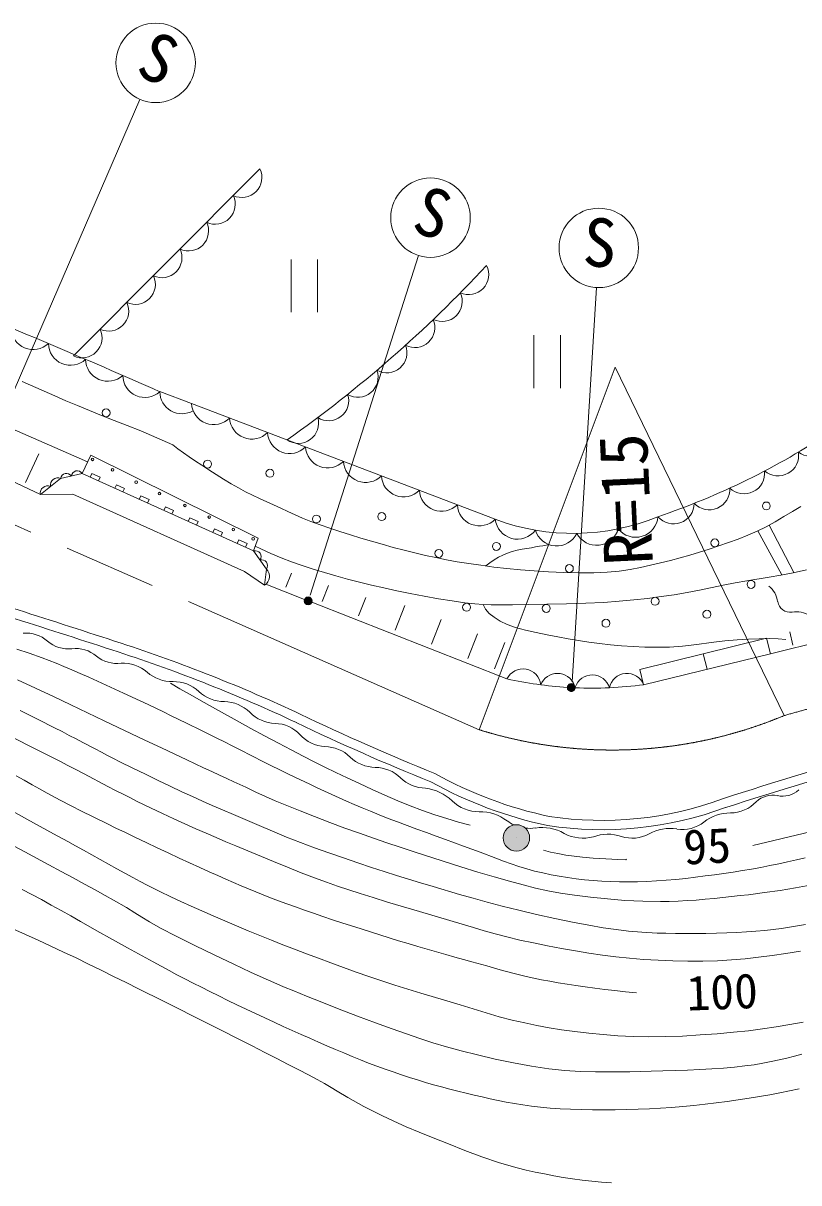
# Model space of a CAD drawing. Units: millimetres, scale not verified. Extents: x 40000 to 680000, y 20000 to 380000.
# Drawn here: x 395595 to 424875, y 268468 to 312260 of the extents above; entities that cross this region are included whole.
import ezdxf
from ezdxf.enums import TextEntityAlignment as Align

# ---------------------------------------------------------------- set-up
doc = ezdxf.new("R2010")
doc.units = ezdxf.units.MM
doc.header["$LTSCALE"] = 1000
doc.linetypes.add('CHAIN', pattern=[18.5, 12, -1.5, 3.5, -1.5])
for name, color, linetype, lineweight in [('M-BGD', 7, 'Continuous', 13), ('M-BGD-EXST', 7, 'Continuous', 13), ('M-BMK', 2, 'CHAIN', 13), ('M-STR-HTXT', 7, 'Continuous', 13)]:
    doc.layers.add(name, color=color, linetype=linetype, lineweight=lineweight)
doc.styles.add('ＭＳ ゴシック', font='')
doc.styles.get('ＭＳ ゴシック').set_extended_font_data('MS Gothic')

msp = doc.modelspace()

# ---------------------------------------------------------------- hatches: boundary and pattern name
at = {"layer": 'M-BGD'}
for points in [[(406502, 290444, 0.99999), (406202, 290444, 1)], [(416437, 287169, 0.41422), (416287, 287319, 0.41422), (416137, 287169, 0.41422), (416287, 287019, 0.41422)]]:
    msp.add_hatch(color=256, dxfattribs=at).paths.add_polyline_path(points)
at = {"layer": 'M-BGD-EXST'}
msp.add_hatch(color=256, dxfattribs=at).paths.add_polyline_path([(414714, 281491, 0.41421), (414214, 281991, 0.41421), (413714, 281491, 1)])

# ---------------------------------------------------------------- linework, layer by layer
at = {"layer": 'M-BGD'}
for p, q in [((397494, 299692), (404533, 306759)), ((400752, 298345), (401950, 297896)), ((401950, 297896), (413418, 293527)), ((400035, 296866), (401247, 296334)), ((395680, 294917), (396185, 296001)), ((397817, 295251), (398143, 295942)), ((398143, 295942), (404464, 292816)), ((394128, 295458), (396246, 294460)), ((397006, 295062), (397817, 295251)), ((404292, 292330), (397817, 295251)), ((398187, 295249), (398125, 295112)), ((398187, 295249), (398495, 295110)), ((396247, 294460), (397006, 295062)), ((398433, 294973), (398495, 295110)), ((399112, 294831), (399050, 294695)), ((399112, 294831), (399420, 294692)), ((397467, 294476), (396247, 294460)), ((397467, 294476), (403943, 291556)), ((399358, 294556), (399420, 294692)), ((400037, 294414), (399975, 294277)), ((400037, 294414), (400345, 294275)), ((400284, 294138), (400345, 294275)), ((400962, 293997), (400900, 293860)), ((400962, 293997), (401270, 293858)), ((401209, 293721), (401270, 293858)), ((401887, 293580), (401825, 293443)), ((401887, 293580), (402195, 293441)), ((402134, 293304), (402195, 293441)), ((402812, 293163), (402750, 293026)), ((402812, 293163), (403120, 293023)), ((403059, 292887), (403120, 293023)), ((423332, 293093), (424235, 291426)), ((423758, 293309), (424685, 291514)), ((403737, 292745), (403676, 292609)), ((403737, 292745), (404046, 292606)), ((403984, 292470), (404046, 292606)), ((404464, 292816), (404292, 292330)), ((404292, 292330), (404775, 291645)), ((404708, 291037), (403943, 291556)), ((404775, 291645), (404708, 291037)), ((405508, 290958), (405718, 291493)), ((404756, 291071), (406212, 290499)), ((406884, 290420), (407119, 291022)), ((406491, 290390), (413858, 287495)), ((408259, 289881), (408531, 290575)), ((409634, 289343), (409999, 290274)), ((411010, 288804), (411374, 289736)), ((423803, 288447), (428407, 289590)), ((412385, 288266), (412750, 289197)), ((423660, 289030), (418873, 287857)), ((423803, 288447), (423660, 289030)), ((424531, 289271), (424651, 288767)), ((413772, 288867), (413383, 287875)), ((423803, 288447), (419016, 287275)), ((421410, 287861), (421267, 288444)), ((419016, 287275), (418873, 287857)), ((423143, 281206), (425304, 281716))]:
    msp.add_line(p, q, dxfattribs=at)
for points in [[(395559, 298727), (396389, 298359), (396793, 298182), (397206, 298004), (397639, 297821), (398092, 297635), (398555, 297447), (399032, 297256), (399525, 297063), (400035, 296866)], [(394449, 297250), (397711, 295835), (398028, 295698)], [(401247, 296334), (401438, 296190), (401645, 296040), (401865, 295884), (402097, 295725), (402340, 295563), (402598, 295394), (402874, 295216), (403158, 295038), (403442, 294866), (403720, 294708), (403988, 294566), (404252, 294435), (404514, 294312), (405049, 294068), (405319, 293942), (405585, 293817), (405857, 293692), (406145, 293567), (406458, 293443), (406802, 293316), (407170, 293189), (407554, 293063), (407947, 292938), (408341, 292817), (408740, 292698), (409147, 292581), (409559, 292466), (409972, 292358), (410382, 292257), (410783, 292164), (411176, 292078), (411572, 291999), (411982, 291924), (412416, 291854), (412877, 291787), (413357, 291722), (413854, 291664), (414363, 291613), (414882, 291574), (415427, 291543), (416000, 291518), (416577, 291504), (417133, 291504), (417642, 291524), (418095, 291565), (418509, 291627), (418898, 291703), (419275, 291788), (419654, 291876), (420033, 291967), (420401, 292066), (420764, 292171), (421125, 292283), (421487, 292400), (421853, 292522), (422221, 292647), (422586, 292780), (422946, 292922), (423298, 293076), (423642, 293246), (423981, 293431), (424314, 293625), (424637, 293820), (424951, 294010)], [(413062, 291762), (413213, 291885), (413371, 291995), (413535, 292091), (413704, 292176), (413875, 292250), (414054, 292310), (414242, 292356), (414431, 292391), (414613, 292422), (414780, 292452), (414935, 292481), (415081, 292506), (415217, 292528), (415341, 292548), (415453, 292567)], [(404357, 292514), (404571, 292408), (404945, 292232), (405328, 292069), (405722, 291920), (406127, 291779), (406542, 291644), (406966, 291515), (407398, 291390), (407839, 291268), (408288, 291152), (408746, 291040), (409215, 290933), (409695, 290829), (410203, 290726), (410738, 290622), (411276, 290525), (411791, 290441), (412261, 290376), (412645, 290335), (412962, 290311), (413267, 290301), (413618, 290300), (414072, 290301), (414666, 290305), (415363, 290314), (416106, 290330), (416837, 290354), (417500, 290387), (418089, 290430), (418642, 290481), (419168, 290540), (419675, 290607), (420174, 290678), (420659, 290760), (421125, 290851), (422024, 291043), (422470, 291131), (422907, 291207), (423754, 291343), (424192, 291418), (424659, 291508), (425167, 291616)], [(412964, 290311), (413049, 290136), (413187, 289973), (413370, 289823), (413597, 289684), (413861, 289556), (414178, 289441), (414551, 289340), (414957, 289249), (415373, 289166), (415777, 289087), (416166, 289013), (416554, 288944), (416947, 288883), (417347, 288829), (417761, 288786), (418185, 288749), (418618, 288719), (419061, 288699), (419517, 288692), (419988, 288702), (420490, 288738), (421023, 288798), (421561, 288867), (422078, 288931), (422550, 288974), (422979, 289000), (423382, 289017), (423755, 289023), (424093, 289014), (424390, 288989)], [(395352, 288621), (395822, 288466), (396305, 288298), (396837, 288092), (397130, 287971), (397435, 287842), (397751, 287704), (398073, 287561), (398400, 287413), (398729, 287263), (399056, 287112), (399381, 286961), (400007, 286669), (400307, 286528), (400603, 286388), (400894, 286248), (401182, 286108), (401469, 285969), (401754, 285829), (402324, 285548), (402902, 285262), (403194, 285117), (403489, 284969), (403784, 284820), (404671, 284370), (404966, 284221), (405261, 284075), (405554, 283931), (405845, 283791), (406412, 283521), (406689, 283390), (406965, 283261), (407241, 283134), (407520, 283007), (407804, 282881), (408095, 282754), (408395, 282626), (408707, 282497), (409034, 282365), (409376, 282231), (409729, 282096), (410089, 281960), (410454, 281825), (410819, 281691), (411181, 281559), (411537, 281431), (412216, 281187), (412536, 281070), (412844, 280954), (413439, 280726), (413730, 280617), (414019, 280513), (414309, 280415), (414603, 280324), (414902, 280241), (415208, 280168), (415520, 280104), (415834, 280046), (416149, 279996), (416467, 279952), (416787, 279915), (417110, 279884), (417437, 279860), (417768, 279843), (418103, 279833), (418443, 279829), (418789, 279833), (419143, 279845), (419504, 279866), (419869, 279894), (420236, 279927), (420604, 279966), (420971, 280009), (421335, 280055), (421695, 280103), (422049, 280152), (422398, 280204), (422746, 280259), (423092, 280318), (423436, 280381), (423778, 280447), (424117, 280516), (424452, 280588), (424785, 280663), (425113, 280741)], [(395386, 287458), (396064, 287142), (396736, 286827), (397392, 286518), (397712, 286367), (398028, 286218), (398654, 285920), (400192, 285188), (400811, 284895), (401772, 284442), (402405, 284145), (402710, 284003), (403004, 283866), (403283, 283736), (403545, 283614), (404000, 283403), (404383, 283223), (404739, 283059), (405111, 282894), (405542, 282713), (406046, 282510), (406594, 282296), (407166, 282080), (407738, 281867), (408291, 281667), (408815, 281482), (409324, 281308), (409832, 281139), (410352, 280970), (412117, 280404), (412752, 280205), (413372, 280018), (413951, 279856), (414468, 279719), (414939, 279601), (415398, 279498), (415877, 279408), (416409, 279327), (417007, 279253), (417647, 279188), (418313, 279135), (418988, 279101), (419654, 279090), (419985, 279095), (420321, 279107), (420659, 279125), (420999, 279148), (421338, 279176), (421676, 279207), (422010, 279241), (422339, 279276), (422661, 279313), (422975, 279349), (423584, 279426), (424174, 279511), (424746, 279604), (425302, 279705)], [(401153, 287338), (401510, 287127), (401897, 286903), (402308, 286668), (402741, 286424), (403190, 286174), (403670, 285910), (404184, 285630), (404710, 285346), (405227, 285071), (405713, 284815), (406158, 284585), (406575, 284371), (406981, 284167), (407393, 283965), (407826, 283759), (408287, 283542), (408765, 283320), (409251, 283101), (409735, 282892), (410209, 282702), (410672, 282530), (411132, 282370), (411587, 282224), (412034, 282093), (412473, 281980)], [(395483, 286310), (396156, 285970), (396777, 285653), (397064, 285506), (397335, 285366), (397593, 285231), (397840, 285101), (398314, 284851), (398545, 284730), (398776, 284610), (399009, 284490), (399246, 284370), (399729, 284130), (400210, 283894), (400684, 283664), (401145, 283445), (401586, 283238), (401992, 283052), (402367, 282883), (402734, 282722), (403116, 282556), (403537, 282376), (404497, 281961), (405012, 281743), (405536, 281526), (406060, 281319), (406592, 281121), (407139, 280925), (407688, 280735), (408228, 280553), (408744, 280381), (409228, 280223), (409688, 280078), (410138, 279939), (410595, 279801), (411073, 279659), (412065, 279362), (412578, 279212), (413114, 279063), (413682, 278915), (414304, 278762), (414974, 278604), (415660, 278450), (416329, 278309), (416949, 278193), (417491, 278101), (417976, 278028), (418449, 277971), (418952, 277929), (419531, 277900), (419860, 277890), (420214, 277884), (420587, 277880), (420972, 277880), (421366, 277884), (421762, 277892), (422154, 277904), (422537, 277920), (422906, 277941), (423255, 277966), (423587, 277998), (423909, 278034), (424222, 278077), (424528, 278123), (424828, 278174), (425122, 278227)], [(395148, 285313), (396070, 284847), (396374, 284694), (396676, 284540), (396978, 284386), (397281, 284229), (397587, 284070), (397892, 283910), (398794, 283437), (399084, 283286), (399367, 283140), (399640, 283001), (399903, 282869), (400395, 282629), (400850, 282413), (401281, 282214), (401697, 282026), (402110, 281841), (402505, 281666), (402876, 281506), (403244, 281350), (403628, 281190), (405038, 280605), (405567, 280387), (406091, 280178), (406587, 279987), (407040, 279821), (407463, 279673), (407882, 279533), (408320, 279392), (408801, 279239), (409348, 279070), (409946, 278891), (410559, 278710), (411697, 278377), (412169, 278235), (412592, 278105), (412996, 277983), (413407, 277866), (413854, 277752), (414344, 277637), (414858, 277525), (415386, 277417), (415918, 277317), (416441, 277227), (416953, 277145), (417461, 277070), (417970, 277004), (418486, 276947), (419014, 276904), (419561, 276871), (420124, 276848), (420691, 276837), (421254, 276838), (421803, 276853), (422331, 276883), (422845, 276927), (423354, 276983), (423866, 277050), (424390, 277126), (424933, 277212)], [(395329, 283843), (395634, 283670), (395929, 283503), (396216, 283343), (396498, 283188), (396994, 282920), (397407, 282702), (397800, 282502), (398234, 282287), (398773, 282024), (399097, 281866), (399455, 281693), (399838, 281509), (400239, 281317), (400651, 281121), (401066, 280925), (401477, 280732), (401876, 280547), (402257, 280372), (402611, 280213), (402938, 280067), (403246, 279932), (403539, 279805), (403821, 279685), (404097, 279569), (404372, 279457), (404649, 279346), (404934, 279235), (405230, 279122), (405543, 279005), (405871, 278886), (406210, 278765), (406556, 278645), (406909, 278525), (407267, 278405), (407627, 278287), (407988, 278170), (408348, 278054), (408706, 277941), (409058, 277830), (409411, 277721), (409768, 277612), (410129, 277504), (410490, 277397), (410849, 277292), (411203, 277190), (411551, 277091), (411890, 276995), (412216, 276904), (412529, 276817), (413094, 276656), (413596, 276512), (414079, 276380), (414586, 276256), (415160, 276137), (415474, 276080), (415795, 276024), (416125, 275970), (416463, 275918), (416812, 275868), (417173, 275820), (417546, 275773), (417932, 275728), (418333, 275684), (418750, 275641)], [(395222, 282484), (395731, 282205), (396745, 281653), (397284, 281358), (397572, 281199), (397873, 281032), (399128, 280330), (399436, 280161), (399732, 279999), (400014, 279847), (400278, 279709), (400748, 279470), (401164, 279270), (401551, 279091), (401935, 278919), (402341, 278738), (402769, 278548), (403204, 278358), (403644, 278170), (404085, 277985), (404526, 277804), (404964, 277628), (405400, 277456), (405839, 277287), (406285, 277118), (406739, 276949), (407205, 276776), (407681, 276602), (408162, 276428), (408647, 276258), (409133, 276093), (409620, 275935), (410111, 275783), (410604, 275634), (411591, 275339), (412085, 275187), (412581, 275032), (413077, 274881), (413569, 274739), (414056, 274613), (414529, 274504), (414989, 274408), (415449, 274323), (415922, 274248), (416421, 274181), (416945, 274121), (417486, 274066), (418044, 274023), (418619, 273993), (419209, 273980), (419832, 273987), (420486, 274012), (421149, 274051), (421797, 274099), (422408, 274153), (422973, 274213), (423508, 274282), (424024, 274359), (424533, 274443), (425045, 274534)], [(394437, 281610), (395652, 280961), (396563, 280472), (397024, 280225), (397475, 279982), (397908, 279747), (398314, 279526), (398684, 279324), (399007, 279145), (399490, 278866), (399811, 278664), (400068, 278496), (400357, 278319), (400776, 278088), (401371, 277783), (402078, 277431), (402827, 277067), (403548, 276721), (404172, 276428), (404658, 276204), (405055, 276027), (405420, 275872), (405811, 275713), (406285, 275522), (406870, 275289), (407528, 275031), (408216, 274765), (408894, 274510), (409519, 274283), (410070, 274088), (410574, 273914), (411064, 273754), (411571, 273602), (412128, 273452), (412749, 273298), (413413, 273142), (414098, 272996), (414780, 272870), (415438, 272773), (416046, 272710), (416619, 272673), (417195, 272658), (417810, 272657), (418499, 272665), (418887, 272672), (419306, 272680), (419748, 272692), (420205, 272706), (420669, 272724), (421133, 272746), (421590, 272772), (422030, 272803), (422448, 272839), (422833, 272881), (423189, 272929), (423522, 272983), (423837, 273043), (424138, 273107), (424428, 273175), (424711, 273248), (424991, 273323)], [(415243, 281031), (415497, 280960), (415780, 280898), (416082, 280845), (416395, 280800), (416710, 280762), (417106, 280728), (417590, 280697), (418041, 280677), (418341, 280671), (418370, 280686)], [(395554, 279550), (395916, 279359), (396283, 279162), (396653, 278959), (397023, 278753), (397394, 278544), (397763, 278335), (398491, 277922), (398848, 277721), (399197, 277525), (399538, 277338), (400497, 276814), (400801, 276650), (401102, 276488), (401401, 276328), (401703, 276169), (402009, 276010), (402321, 275850), (402643, 275688), (402975, 275524), (403315, 275358), (403660, 275191), (404010, 275024), (404361, 274858), (404713, 274694), (405064, 274533), (405411, 274374), (405753, 274220), (406088, 274071), (406416, 273926), (406741, 273783), (407062, 273643), (407381, 273506), (407697, 273372), (408011, 273241), (408323, 273115), (408635, 272992), (408946, 272874), (409257, 272761), (409567, 272653), (409874, 272549), (410179, 272449), (410482, 272353), (410785, 272262), (411088, 272174), (411392, 272090), (411697, 272008), (412004, 271931), (412314, 271856), (412621, 271783), (412924, 271712), (413225, 271643), (413525, 271578), (413829, 271516), (414138, 271459), (414455, 271407), (414783, 271361), (415125, 271322), (415483, 271290), (415860, 271264), (416254, 271245), (416663, 271232), (417082, 271225), (417510, 271223), (417942, 271226), (418376, 271235), (418808, 271248), (419236, 271267), (419655, 271290), (420073, 271318), (420493, 271352), (420915, 271392), (421338, 271438), (421759, 271488), (422176, 271542), (422589, 271600), (422995, 271661), (423392, 271725), (423779, 271791), (424156, 271861), (424524, 271938), (424884, 272020)], [(395208, 278057), (395687, 277842), (396166, 277626), (396643, 277406), (397117, 277184), (397589, 276958), (398062, 276730), (398536, 276498), (399009, 276265), (399482, 276030), (399953, 275794), (400892, 275323), (404244, 273636), (404717, 273395), (405172, 273163), (405603, 272941), (406003, 272734), (406367, 272543), (406688, 272370), (406971, 272213), (407222, 272069), (407448, 271935), (407855, 271691), (408050, 271577), (408247, 271463), (408455, 271350), (408679, 271233), (409140, 271005), (409593, 270792), (410055, 270586), (410543, 270379), (411073, 270166), (411651, 269934), (412266, 269690), (412909, 269449), (413571, 269225), (414242, 269034), (414581, 268951), (414924, 268873), (415271, 268801), (415622, 268733), (415977, 268672), (416336, 268617), (416697, 268569), (417062, 268528), (417430, 268494), (417800, 268468)]]:
    msp.add_lwpolyline(points, dxfattribs=at)
for points in [[(406502, 290444, 0.99999), (406202, 290444, 1)], [(416437, 287169, 0.41422), (416287, 287319, 0.41422), (416137, 287169, 0.41422), (416287, 287019, 0.41422)]]:
    msp.add_lwpolyline(points, format="xyb", close=True, dxfattribs=at)
for centre, radius in [((398726, 297545), 150), ((398216, 295788), 50), ((402557, 295610), 150), ((398970, 295395), 50), ((404910, 295265), 150), ((399860, 294926), 50), ((400735, 294495), 50), ((401701, 294051), 50), ((423649, 294028), 150), ((402621, 293610), 50), ((406664, 293536), 150), ((409131, 293628), 150), ((403528, 293137), 50), ((404279, 292786), 50), ((413460, 292500), 150), ((421704, 292633), 150), ((411286, 292237), 150), ((416213, 291666), 150), ((423071, 291066), 150), ((412333, 290203), 150), ((419448, 290430), 150), ((415341, 290160), 150), ((421405, 289941), 150), ((417596, 289601), 150)]:
    msp.add_circle(centre, radius, dxfattribs=at)
for centre, radius, start, end in [((403848, 306436), 758, 244.9941, 25.2323), ((402842, 305427), 758, 244.9941, 25.2323), ((401837, 304417), 758, 244.9941, 25.2323), ((400831, 303407), 758, 244.9941, 25.2323), ((377491, 336207), 48606, 305.2677, 317.0817), ((412407, 302768), 760, 245.8058, 26.6699), ((399826, 302398), 758, 244.9941, 25.2323), ((295857, 61635), 258910, 66.10018, 68.12835), ((411407, 301754), 760, 244.1181, 24.9822), ((398820, 301388), 758, 244.9941, 25.2323), ((410378, 300770), 760, 242.4304, 23.2945), ((395971, 300768), 834, 180.9787, 313.5879), ((397814, 300379), 758, 244.9941, 25.2323), ((397380, 300174), 834, 180.6406, 313.2499), ((409320, 299817), 760, 240.7427, 21.6067), ((398786, 299570), 834, 180.3026, 312.9118), ((408234, 298895), 760, 239.055, 19.919), ((400188, 298959), 834, 179.9646, 312.5738), ((401586, 298344), 834, 179.9646, 300.5404), ((407122, 298006), 760, 237.3673, 18.2313), ((402787, 297939), 838, 182.9418, 315.3478), ((404221, 297393), 838, 182.9418, 315.3478), ((405984, 297150), 760, 235.6795, 16.5436), ((405654, 296846), 838, 182.9418, 315.3478), ((410654, 319973), 27812, 288.6648, 303.7264), ((425334, 296680), 779, 232.4588, 11.9817), ((407088, 296300), 838, 182.9418, 315.3478), ((424090, 295941), 779, 229.4464, 8.9694), ((408521, 295754), 838, 182.9418, 315.3478), ((397225, 295042), 219, 31.5628, 174.7512), ((397630, 295136), 219, 31.5628, 174.7512), ((409955, 295208), 838, 182.9418, 315.3478), ((422808, 295268), 779, 226.4341, 5.9571), ((396511, 294516), 271, 64.8203, 191.8827), ((396891, 294817), 271, 64.8203, 191.8827), ((411388, 294662), 838, 182.9418, 315.3478), ((421493, 294664), 779, 223.4218, 2.9447), ((412821, 294116), 838, 182.9418, 315.3478), ((420148, 294129), 779, 220.4094, 359.9324), ((414254, 293616), 841, 186.0488, 323.5899), ((416363, 301386), 8393, 249.4572, 292.3544), ((418716, 293686), 841, 218.2217, 355.7628), ((415737, 293359), 841, 196.7731, 334.3142), ((417242, 293383), 841, 207.4974, 345.0385), ((404355, 292118), 221, 323.9345, 106.3564), ((404596, 291776), 221, 323.9345, 106.3564), ((238638, -201877), 516352, 71.87301, 72.77936), ((404505, 291367), 387, 301.5207, 45.9394), ((238638, -201877), 516002, 71.87301, 72.78025), ((423157, 290286), 929, 8.0503, 50.7094), ((424557, 290501), 487, 189.9928, 277.8525), ((424781, 289102), 929, 57.1359, 99.795), ((395706, 287996), 1231, 48.9769, 95.176), ((397302, 289832), 1202, 229.0024, 276.3878), ((397573, 287414), 1231, 50.2141, 96.4132), ((380708, 232087), 59725, 64.88636, 71.87547), ((399130, 289284), 1202, 230.2396, 277.625), ((380708, 232087), 59375, 64.88794, 71.87548), ((399364, 286718), 1377, 48.7018, 93.0982), ((401217, 288827), 1431, 228.6694, 271.3151), ((414464, 287198), 676, 6.439, 153.8656), ((401281, 286020), 1377, 46.8863, 91.2827), ((417071, 302217), 15068, 257.6862, 266.4468), ((415765, 287029), 676, 21.1939, 158.7979), ((417076, 286973), 676, 16.3036, 161.3377), ((418387, 287030), 676, 21.2359, 168.6625), ((403201, 288069), 1431, 226.8539, 269.4995), ((417071, 302217), 15068, 267.5876, 277.4153), ((403175, 285261), 1377, 45.0708, 89.4672), ((405159, 287248), 1431, 225.0384, 267.684), ((443368, 363869), 86198, 244.35023, 248.04188), ((405045, 284443), 1377, 43.2552, 87.6517), ((443368, 363869), 86548, 244.35131, 248.0276), ((407090, 286366), 1431, 223.2229, 265.8685), ((406977, 283569), 1370, 45.5482, 89.5934), ((465467, 149240), 140616, 105.47464, 108.00651), ((408897, 285526), 1370, 225.5482, 269.5934), ((465467, 149240), 140266, 105.47399, 108.0037), ((408877, 282784), 1370, 45.5482, 89.5934), ((418748, 297633), 15680, 240.9598, 257.8828), ((410797, 284741), 1370, 225.5482, 269.5934), ((410580, 281657), 1726, 45.7383, 83.0962), ((418748, 297633), 16030, 241.0376, 257.9208), ((417434, 295326), 13173, 261.3641, 290.2734), ((423885, 282197), 909, 78.4096, 133.0847), ((424256, 284003), 934, 258.3637, 311.4388), ((412798, 283938), 1455, 225.8575, 270.5092), ((412830, 280756), 1726, 53.2705, 90.6285), ((417434, 295326), 13523, 261.319, 290.2439), ((422295, 283758), 1320, 269.9848, 317.2168), ((414730, 283308), 1455, 233.3898, 245.5133), ((420481, 283132), 1320, 260.8458, 308.0779), ((422290, 280830), 1608, 89.8271, 128.2355), ((414730, 283308), 1455, 262.796, 278.0415), ((415179, 280158), 1726, 60.8028, 98.1607), ((416728, 282937), 1455, 240.9221, 285.5737), ((417667, 280024), 1608, 71.5492, 109.9576), ((418590, 282802), 1320, 251.7069, 298.9389), ((420011, 280243), 1608, 80.6882, 119.0966)]:
    msp.add_arc(centre, radius, start, end, dxfattribs=at)
at = {"layer": 'M-BGD-EXST'}
for p, q in [((394072, 295686), (400001, 309384)), ((406428, 290654), (410515, 303484)), ((405706, 303342), (405706, 301342)), ((406706, 303342), (406706, 301342)), ((416317, 287392), (417232, 302276)), ((414875, 300476), (414875, 298476)), ((415875, 300476), (415875, 298476)), ((414214, 281491), (414215, 281492))]:
    msp.add_line(p, q, dxfattribs=at)
msp.add_lwpolyline([(414714, 281491, 0.41421), (414214, 281991, 0.41421), (413714, 281491, 1)], format="xyb", close=True, dxfattribs=at)
for centre in [(400597, 310760), (410970, 304914), (417324, 303773)]:
    msp.add_circle(centre, 1500, dxfattribs=at)
at = {"layer": 'M-BMK'}
msp.add_line((412813, 285577), (381768, 299265), dxfattribs=at)
for centre, radius, start, end in [((440525, 229519), 58867, 103.59223, 105.98137), ((417832, 301647), 16836, 252.6555, 292.6586)]:
    msp.add_arc(centre, radius, start, end, dxfattribs=at)
at = {"layer": 'M-STR-HTXT'}
for p in [(412813, 285577), (424317, 286111)]:
    msp.add_line(p, (417941, 299268), dxfattribs=at)

# ---------------------------------------------------------------- texts
at = {"layer": 'M-BGD', "style": 'ＭＳ ゴシック'}
for s, rotation, p in [('95', 3.094, (421470, 280135)), ('100', 2.268, (422021, 274626))]:
    msp.add_text(s, height=1320, rotation=rotation, dxfattribs=at).set_placement(p, align=Align.BOTTOM_CENTER)
at = {"layer": 'M-BGD-EXST', "style": 'ＭＳ ゴシック'}
for rotation, p in [(336.534, (400120, 309593)), (342.274, (410613, 303704)), (356.421, (417273, 302513))]:
    msp.add_text('S', height=1833, rotation=rotation, dxfattribs=at).set_placement(p, align=Align.BOTTOM_CENTER)
at = {"layer": 'M-STR-HTXT', "style": 'ＭＳ ゴシック'}
msp.add_text('R=15', height=1833, rotation=92.687, dxfattribs=at).set_placement((418453, 291783), align=Align.MIDDLE_LEFT)

doc.saveas('drawing.dxf')
